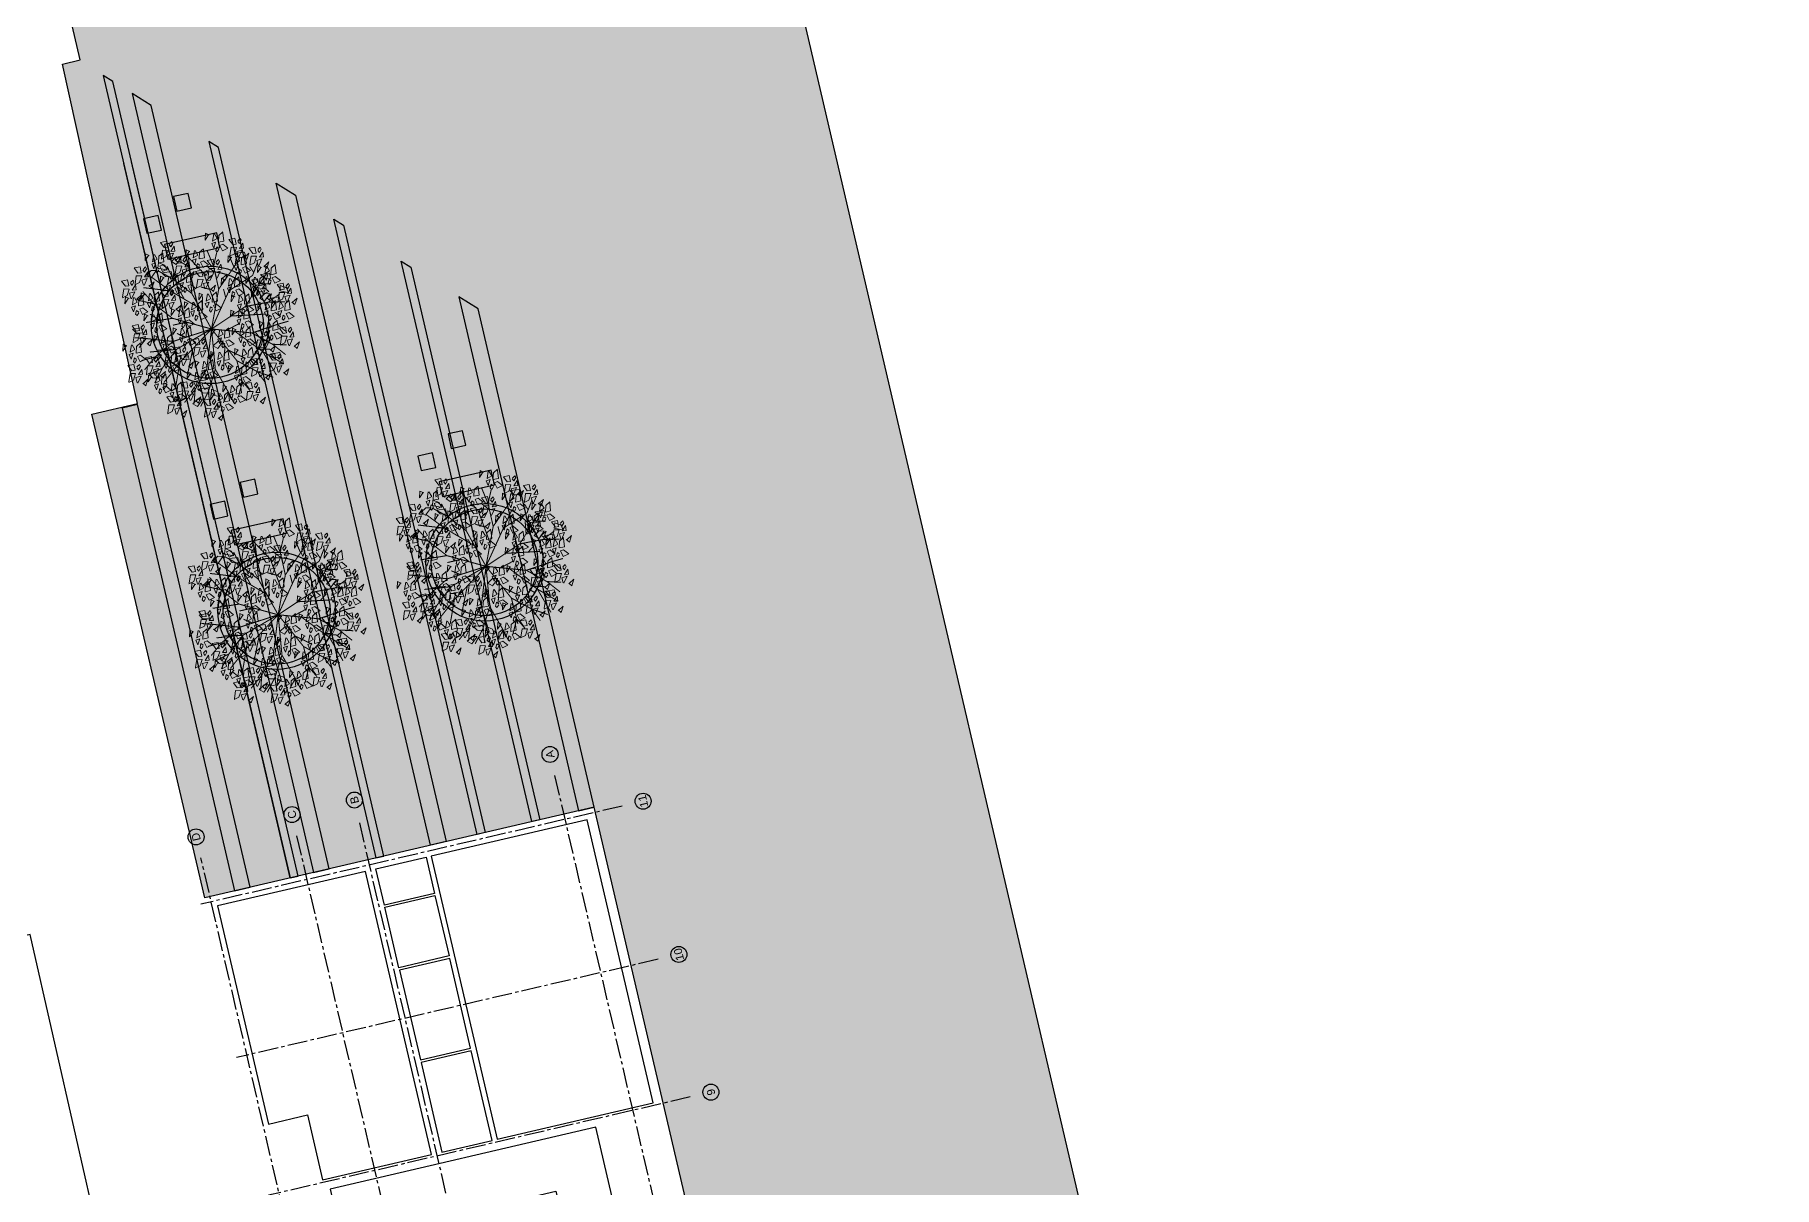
# Model space of a CAD drawing. Header units: metres. Extents: x 595957 to 596489, y 139635 to 139908.
# Drawn here: x 596424.1 to 596489.3, y 139796.8 to 139840 of the extents above; entities that cross this region are included whole.
import ezdxf
from ezdxf.enums import TextEntityAlignment as Align

# ---------------------------------------------------------------- set-up
doc = ezdxf.new("R2010")
doc.units = ezdxf.units.M
doc.header["$MEASUREMENT"] = 0
doc.linetypes.add('AXES2', pattern=[1.125, 0.75, -0.125, 0.125, -0.125])
for name, color, linetype in [('-Sols', 8, 'Continuous'), ('00-AXE-0.00', 14, 'AXES2'), ('07-REVETEMENTS-INTER-0.10', 10, 'Continuous'), ('08-VU-0.20', 32, 'Continuous'), ('_PROJET-VOIRIE', 252, 'Continuous')]:
    doc.layers.add(name, color=color, linetype=linetype)
doc.layers.add('07-SF-HABIT-0.05', color=7, linetype='Continuous', plot=False)
doc.styles.get("Standard").update_dxf_attribs({"font": 'arial.ttf'})

# ---------------------------------------------------------------- blocks, each defined once
blk = doc.blocks.new('A$C1CA56990')
at = {"color": 108, "lineweight": 13}
for p, q in [((-0.864, 1.334), (-0.82, 1.456)), ((-1.092, 1.118), (-0.991, 1.147)), ((-1.064, 0.959), (-1.092, 1.118)), ((-0.992, 1.017), (-1.064, 0.945)), ((-0.991, 1.147), (-0.992, 1.017)), ((-1.454, 0.468), (-1.483, 0.627)), ((-1.348, -0.678), (-1.349, -0.576)), ((-1.339, -0.586), (-1.205, -0.677)), ((-1.255, -0.769), (-1.348, -0.678)), ((-1.205, -0.677), (-1.255, -0.769)), ((-1.226, -1.02), (-1.181, -0.897)), ((-1.181, -0.897), (-1.089, -0.854)), ((-1.093, -0.868), (-1.121, -1.027)), ((-1.063, -0.773), (-0.962, -0.745)), ((-1.035, -0.932), (-1.063, -0.773)), ((-1.121, -1.027), (-1.226, -1.02)), ((-1.073, -1.155), (-1.074, -1.052)), ((0.035, -1.308), (0.137, -1.279)), ((0.064, -1.467), (0.035, -1.308)), ((0.137, -1.279), (0.136, -1.409)), ((0.136, -1.409), (0.064, -1.481))]:
    blk.add_line(p, q, dxfattribs=at)
at = {"color": 2, "lineweight": 13}
for p, q in [((-0.82, 1.456), (-0.727, 1.499)), ((-0.732, 1.486), (-0.759, 1.327)), ((-0.644, 1.32), (-0.543, 1.349)), ((-0.543, 1.349), (-0.543, 1.219)), ((0.426, 1.364), (0.527, 1.392)), ((0.454, 1.205), (0.426, 1.364)), ((0.527, 1.392), (0.526, 1.262)), ((-0.759, 1.327), (-0.864, 1.334)), ((-0.697, 1.04), (-0.698, 1.142)), ((-0.604, 0.949), (-0.697, 1.04)), ((-0.688, 1.132), (-0.554, 1.041)), ((-0.616, 1.161), (-0.644, 1.32)), ((-0.543, 1.219), (-0.616, 1.147)), ((-0.554, 1.041), (-0.604, 0.949)), ((0.108, 1.133), (0.209, 1.161)), ((0.136, 0.974), (0.108, 1.133)), ((0.208, 1.031), (0.136, 0.959)), ((0.209, 1.161), (0.208, 1.031)), ((0.344, 0.982), (0.343, 1.085)), ((0.353, 1.074), (0.487, 0.984)), ((0.526, 1.262), (0.454, 1.19)), ((0.436, 0.891), (0.344, 0.982)), ((0.487, 0.984), (0.436, 0.891)), ((-1.483, 0.627), (-1.381, 0.656)), ((-1.381, 0.656), (-1.382, 0.526)), ((0.242, 0.174), (0.241, 0.276)), ((0.335, 0.083), (0.242, 0.174)), ((0.252, 0.266), (0.385, 0.175)), ((0.385, 0.175), (0.335, 0.083)), ((1.149, 0.006), (1.25, 0.035)), ((1.177, -0.153), (1.149, 0.006)), ((1.174, 0.078), (1.219, 0.2)), ((1.279, 0.07), (1.174, 0.078)), ((1.219, 0.2), (1.311, 0.243)), ((1.25, 0.035), (1.249, -0.095)), ((1.306, 0.23), (1.279, 0.07)), ((1.249, -0.095), (1.177, -0.167)), ((1.37, -0.187), (1.369, -0.085)), ((1.463, -0.278), (1.37, -0.187)), ((1.379, -0.095), (1.513, -0.186)), ((1.513, -0.186), (1.463, -0.278)), ((0.512, -0.398), (0.614, -0.369)), ((0.541, -0.557), (0.512, -0.398)), ((0.613, -0.499), (0.541, -0.571)), ((0.614, -0.369), (0.613, -0.499)), ((-0.963, -0.875), (-1.035, -0.947)), ((-0.962, -0.745), (-0.963, -0.875)), ((0.888, -0.961), (0.99, -0.932)), ((0.917, -1.12), (0.888, -0.961)), ((0.99, -0.932), (0.989, -1.063)), ((-0.98, -1.246), (-1.073, -1.155)), ((-1.064, -1.063), (-0.93, -1.153)), ((-0.93, -1.153), (-0.98, -1.246)), ((0.989, -1.063), (0.917, -1.135))]:
    blk.add_line(p, q, dxfattribs=at)
at = {"color": 98, "lineweight": 13}
blk.add_line((-1.382, 0.526), (-1.454, 0.454), dxfattribs=at)
at = {"color": 92, "lineweight": 13}
for points in [[(0.287, 1.638), (0.336, 1.699), (0.211, 1.736), (0.291, 1.652)], [(-0.713, 1.478), (-0.72, 1.556), (-0.816, 1.539), (-0.713, 1.478)], [(-0.57, 1.3), (-0.73, 1.318), (-0.729, 1.423), (-0.604, 1.386), (-0.556, 1.296)], [(-0.552, 1.461), (-0.652, 1.43), (-0.683, 1.529), (-0.548, 1.475)], [(-0.551, 1.566), (-0.503, 1.627), (-0.628, 1.664), (-0.547, 1.58)], [(-0.569, 1.513), (-0.409, 1.537), (-0.383, 1.435), (-0.513, 1.439), (-0.584, 1.513)], [(-0.545, 1.353), (-0.456, 1.409), (-0.401, 1.32), (-0.545, 1.339)], [(-0.352, 1.521), (-0.277, 1.62), (-0.222, 1.518), (-0.325, 1.463), (-0.352, 1.521)], [(-0.338, 1.261), (-0.263, 1.36), (-0.207, 1.258), (-0.31, 1.203), (-0.338, 1.261)], [(-0.267, 1.447), (-0.297, 1.404), (-0.225, 1.388), (-0.196, 1.416), (-0.253, 1.446)], [(0.057, 1.42), (-0.041, 1.344), (-0.068, 1.457), (0.046, 1.484), (0.057, 1.42)], [(0.038, 1.305), (0.113, 1.404), (0.168, 1.301), (0.066, 1.246), (0.038, 1.305)], [(0.269, 1.372), (0.108, 1.39), (0.109, 1.495), (0.234, 1.458), (0.283, 1.368)], [(0.515, 1.326), (0.555, 1.36), (0.49, 1.394), (0.454, 1.374), (0.501, 1.33)], [(0.646, 1.363), (0.639, 1.44), (0.543, 1.423), (0.646, 1.363)], [(0.807, 1.345), (0.707, 1.314), (0.676, 1.414), (0.811, 1.359)], [(0.808, 1.45), (0.856, 1.511), (0.731, 1.548), (0.812, 1.464)], [(-0.815, 1.016), (-0.74, 1.115), (-0.685, 1.012), (-0.787, 0.957), (-0.815, 1.016)], [(-0.624, 0.97), (-0.724, 0.939), (-0.755, 1.039), (-0.62, 0.984)], [(-0.623, 1.075), (-0.575, 1.136), (-0.7, 1.173), (-0.619, 1.089)], [(-0.555, 1.253), (-0.395, 1.277), (-0.369, 1.176), (-0.499, 1.179), (-0.569, 1.253)], [(-0.518, 1.251), (-0.549, 1.18), (-0.419, 1.176), (-0.519, 1.237)], [(-0.53, 1.093), (-0.442, 1.149), (-0.386, 1.06), (-0.53, 1.079)], [(-0.253, 1.187), (-0.283, 1.144), (-0.211, 1.128), (-0.181, 1.156), (-0.238, 1.186)], [(-0.154, 1.137), (-0.066, 1.192), (-0.01, 1.104), (-0.155, 1.122)], [(0.006, 1.161), (0.032, 1.088), (0.12, 1.129), (0.006, 1.161)], [(0.144, 0.958), (0.046, 0.882), (0.019, 0.995), (0.132, 1.022), (0.144, 0.958)], [(0.081, 1.052), (0.121, 1.085), (0.056, 1.12), (0.02, 1.1), (0.067, 1.056)], [(0.123, 1.23), (0.093, 1.188), (0.165, 1.171), (0.195, 1.199), (0.138, 1.23)], [(0.212, 1.088), (0.205, 1.166), (0.11, 1.149), (0.212, 1.088)], [(0.356, 0.91), (0.195, 0.928), (0.196, 1.033), (0.321, 0.996), (0.37, 0.906)], [(0.373, 1.071), (0.274, 1.04), (0.243, 1.14), (0.377, 1.085)], [(0.374, 1.176), (0.422, 1.237), (0.298, 1.274), (0.378, 1.19)], [(0.577, 1.232), (0.479, 1.156), (0.453, 1.269), (0.566, 1.296), (0.577, 1.232)], [(0.616, 0.98), (0.656, 1.013), (0.591, 1.047), (0.555, 1.028), (0.602, 0.984)], [(0.789, 1.185), (0.629, 1.202), (0.63, 1.307), (0.755, 1.27), (0.803, 1.181)], [(0.747, 1.016), (0.74, 1.094), (0.645, 1.077), (0.747, 1.016)], [(0.908, 0.999), (0.808, 0.968), (0.778, 1.067), (0.912, 1.013)], [(0.909, 1.104), (0.957, 1.165), (0.832, 1.202), (0.913, 1.118)], [(1.21, 0.929), (1.203, 1.007), (1.107, 0.99), (1.21, 0.929)], [(1.372, 1.017), (1.42, 1.078), (1.295, 1.115), (1.376, 1.031)], [(-1.392, 0.915), (-1.4, 0.992), (-1.495, 0.976), (-1.392, 0.915)], [(-1.39, 0.613), (-1.342, 0.674), (-1.466, 0.711), (-1.386, 0.627)], [(-1.422, 0.646), (-1.262, 0.671), (-1.236, 0.569), (-1.366, 0.573), (-1.437, 0.647)], [(-1.249, 0.737), (-1.41, 0.755), (-1.409, 0.86), (-1.284, 0.823), (-1.235, 0.733)], [(-0.67, 0.733), (-0.511, 0.758), (-0.484, 0.656), (-0.615, 0.659), (-0.685, 0.733)], [(-0.504, 0.991), (-0.535, 0.92), (-0.405, 0.916), (-0.504, 0.977)], [(-0.453, 0.742), (-0.378, 0.841), (-0.323, 0.738), (-0.426, 0.683), (-0.453, 0.742)], [(-0.01, 0.617), (0.079, 0.672), (0.134, 0.584), (-0.01, 0.602)], [(0.183, 0.785), (0.258, 0.884), (0.313, 0.781), (0.21, 0.726), (0.183, 0.785)], [(0.268, 0.71), (0.238, 0.668), (0.309, 0.651), (0.339, 0.68), (0.282, 0.71)], [(0.356, 0.834), (0.516, 0.859), (0.542, 0.757), (0.412, 0.76), (0.342, 0.834)], [(0.54, 0.699), (0.567, 0.626), (0.655, 0.667), (0.54, 0.699)], [(0.658, 0.768), (0.628, 0.726), (0.7, 0.709), (0.729, 0.737), (0.672, 0.768)], [(1.079, 0.893), (1.119, 0.926), (1.053, 0.961), (1.017, 0.941), (1.065, 0.897)], [(1.353, 0.752), (1.193, 0.769), (1.194, 0.874), (1.318, 0.837), (1.367, 0.747)], [(1.371, 0.912), (1.271, 0.881), (1.24, 0.981), (1.375, 0.926)], [(1.282, 0.64), (1.357, 0.74), (1.412, 0.637), (1.309, 0.582), (1.282, 0.64)], [(-1.12, 0.58), (-1.15, 0.538), (-1.078, 0.521), (-1.049, 0.55), (-1.106, 0.58)], [(-0.804, 0.396), (-0.777, 0.323), (-0.689, 0.364), (-0.804, 0.396)], [(-0.771, 0.539), (-0.696, 0.638), (-0.641, 0.536), (-0.744, 0.481), (-0.771, 0.539)], [(-0.687, 0.465), (-0.717, 0.422), (-0.645, 0.406), (-0.615, 0.434), (-0.672, 0.464)], [(-0.62, 0.472), (-0.65, 0.4), (-0.52, 0.397), (-0.62, 0.457)], [(-0.368, 0.667), (-0.399, 0.624), (-0.327, 0.608), (-0.297, 0.636), (-0.354, 0.667)], [(-0.33, 0.472), (-0.361, 0.4), (-0.231, 0.397), (-0.331, 0.457)], [(-0.357, 0.573), (-0.268, 0.629), (-0.213, 0.541), (-0.357, 0.559)], [(-0.197, 0.598), (-0.17, 0.525), (-0.082, 0.566), (-0.197, 0.598)], [(-0.079, 0.667), (-0.109, 0.624), (-0.038, 0.608), (-0.008, 0.636), (-0.065, 0.667)], [(-0.005, 0.372), (0.154, 0.397), (0.181, 0.295), (0.051, 0.298), (-0.02, 0.372)], [(0.017, 0.515), (-0.014, 0.443), (0.116, 0.44), (0.016, 0.5)], [(0.15, 0.641), (0.177, 0.568), (0.265, 0.609), (0.15, 0.641)], [(0.428, 0.372), (0.588, 0.397), (0.614, 0.295), (0.484, 0.298), (0.414, 0.372)], [(0.646, 0.381), (0.721, 0.48), (0.776, 0.377), (0.673, 0.322), (0.646, 0.381)], [(0.739, 0.457), (0.709, 0.386), (0.839, 0.382), (0.739, 0.443)], [(0.991, 0.653), (0.96, 0.61), (1.032, 0.594), (1.062, 0.622), (1.005, 0.652)], [(1.064, 0.632), (1.224, 0.656), (1.25, 0.555), (1.12, 0.558), (1.05, 0.632)], [(1.115, 0.37), (1.084, 0.299), (1.214, 0.296), (1.115, 0.356)], [(1.089, 0.472), (1.177, 0.528), (1.233, 0.44), (1.089, 0.458)], [(1.224, 0.401), (1.383, 0.425), (1.409, 0.324), (1.279, 0.327), (1.209, 0.401)], [(1.249, 0.497), (1.276, 0.424), (1.364, 0.465), (1.249, 0.497)], [(1.366, 0.566), (1.336, 0.523), (1.408, 0.507), (1.438, 0.535), (1.381, 0.566)], [(1.441, 0.409), (1.516, 0.509), (1.571, 0.406), (1.468, 0.351), (1.441, 0.409)], [(1.525, 0.335), (1.495, 0.292), (1.567, 0.276), (1.597, 0.304), (1.54, 0.335)], [(-0.685, 0.112), (-0.525, 0.137), (-0.499, 0.035), (-0.629, 0.038), (-0.699, 0.112)], [(0.045, 0.111), (0.015, 0.039), (0.145, 0.036), (0.045, 0.096)], [(0.019, 0.212), (0.108, 0.268), (0.163, 0.18), (0.019, 0.198)], [(0.479, 0.111), (0.448, 0.039), (0.578, 0.036), (0.479, 0.096)], [(0.453, 0.212), (0.541, 0.268), (0.597, 0.18), (0.453, 0.198)], [(0.562, -0.022), (0.61, 0.039), (0.485, 0.075), (0.566, -0.009)], [(0.613, 0.237), (0.64, 0.164), (0.728, 0.205), (0.613, 0.237)], [(0.73, 0.306), (0.7, 0.264), (0.772, 0.247), (0.802, 0.275), (0.745, 0.306)], [(0.833, 0.092), (0.908, 0.191), (0.964, 0.088), (0.861, 0.033), (0.833, 0.092)], [(1.05, -0.053), (1.125, 0.046), (1.18, -0.056), (1.078, -0.111), (1.05, -0.053)], [(1.274, 0.139), (1.243, 0.068), (1.374, 0.065), (1.274, 0.125)], [(1.248, 0.241), (1.336, 0.297), (1.392, 0.209), (1.248, 0.227)], [(1.488, 0.005), (1.39, -0.071), (1.363, 0.042), (1.477, 0.069), (1.488, 0.005)], [(1.426, 0.099), (1.466, 0.132), (1.4, 0.167), (1.364, 0.147), (1.412, 0.103)], [(1.408, 0.266), (1.435, 0.193), (1.523, 0.234), (1.408, 0.266)], [(1.557, 0.135), (1.55, 0.213), (1.454, 0.196), (1.557, 0.135)], [(1.7, -0.043), (1.54, -0.025), (1.541, 0.08), (1.665, 0.043), (1.714, -0.047)], [(1.719, 0.223), (1.767, 0.284), (1.642, 0.321), (1.723, 0.237)], [(-0.772, -0.274), (-0.933, -0.256), (-0.932, -0.151), (-0.807, -0.188), (-0.758, -0.278)], [(-0.829, -0.385), (-0.754, -0.286), (-0.699, -0.388), (-0.802, -0.443), (-0.829, -0.385)], [(-0.511, -0.162), (-0.352, -0.138), (-0.325, -0.24), (-0.455, -0.236), (-0.526, -0.162)], [(-0.487, -0.322), (-0.398, -0.266), (-0.343, -0.355), (-0.487, -0.336)], [(-0.327, -0.297), (-0.3, -0.37), (-0.212, -0.329), (-0.327, -0.297)], [(-0.294, -0.154), (-0.219, -0.055), (-0.164, -0.157), (-0.267, -0.212), (-0.294, -0.154)], [(-0.209, -0.228), (-0.239, -0.271), (-0.168, -0.287), (-0.138, -0.259), (-0.195, -0.229)], [(-0.15, -0.399), (-0.075, -0.3), (-0.02, -0.403), (-0.122, -0.458), (-0.15, -0.399)], [(0.269, -0.147), (0.309, -0.113), (0.244, -0.079), (0.208, -0.098), (0.255, -0.142)], [(0.4, -0.11), (0.393, -0.033), (0.298, -0.05), (0.4, -0.11)], [(0.544, -0.288), (0.383, -0.271), (0.384, -0.166), (0.509, -0.202), (0.558, -0.292)], [(0.561, -0.128), (0.461, -0.158), (0.431, -0.059), (0.565, -0.114)], [(0.667, -0.178), (0.636, -0.25), (0.766, -0.253), (0.667, -0.193)], [(0.641, -0.076), (0.729, -0.021), (0.785, -0.109), (0.641, -0.091)], [(0.801, -0.052), (0.828, -0.125), (0.916, -0.084), (0.801, -0.052)], [(0.884, -0.323), (0.853, -0.394), (0.983, -0.398), (0.884, -0.337)], [(0.858, -0.221), (0.946, -0.165), (1.002, -0.254), (0.857, -0.235)], [(1.018, -0.196), (1.044, -0.269), (1.132, -0.228), (1.018, -0.196)], [(1.107, -0.349), (1.148, -0.315), (1.082, -0.281), (1.046, -0.301), (1.094, -0.345)], [(1.135, -0.127), (1.105, -0.17), (1.177, -0.186), (1.207, -0.158), (1.15, -0.128)], [(1.239, -0.312), (1.232, -0.235), (1.136, -0.252), (1.239, -0.312)], [(1.4, -0.33), (1.3, -0.361), (1.269, -0.261), (1.404, -0.316)], [(1.401, -0.225), (1.449, -0.164), (1.324, -0.127), (1.405, -0.211)], [(-0.51, -0.746), (-0.518, -0.668), (-0.613, -0.685), (-0.51, -0.746)], [(-0.005, -0.364), (0.154, -0.34), (0.181, -0.442), (0.051, -0.438), (-0.02, -0.364)], [(0.371, -0.717), (0.446, -0.618), (0.501, -0.72), (0.398, -0.775), (0.371, -0.717)], [(0.574, -0.471), (0.567, -0.394), (0.471, -0.411), (0.574, -0.471)], [(0.501, -0.639), (0.66, -0.614), (0.687, -0.716), (0.557, -0.713), (0.486, -0.638)], [(0.717, -0.649), (0.557, -0.632), (0.557, -0.527), (0.682, -0.563), (0.731, -0.653)], [(0.718, -0.63), (0.793, -0.531), (0.848, -0.634), (0.745, -0.689), (0.718, -0.63)], [(1.089, -0.668), (1.177, -0.613), (1.233, -0.701), (1.089, -0.683)], [(1.249, -0.644), (1.276, -0.717), (1.364, -0.676), (1.249, -0.644)], [(1.282, -0.5), (1.357, -0.401), (1.412, -0.504), (1.309, -0.559), (1.282, -0.5)], [(1.382, -0.609), (1.422, -0.575), (1.357, -0.541), (1.321, -0.56), (1.368, -0.605)], [(1.366, -0.575), (1.336, -0.617), (1.408, -0.634), (1.438, -0.606), (1.381, -0.575)], [(1.674, -0.59), (1.575, -0.62), (1.544, -0.521), (1.678, -0.576)], [(1.675, -0.485), (1.723, -0.424), (1.599, -0.387), (1.679, -0.471)], [(-0.439, -0.991), (-0.364, -0.892), (-0.309, -0.995), (-0.411, -1.05), (-0.439, -0.991)], [(0.154, -0.725), (0.313, -0.701), (0.34, -0.803), (0.21, -0.799), (0.139, -0.725)], [(0.204, -0.987), (0.174, -1.058), (0.304, -1.062), (0.204, -1.001)], [(0.803, -0.705), (0.773, -0.747), (0.844, -0.764), (0.874, -0.736), (0.817, -0.705)], [(0.937, -1.023), (0.837, -1.054), (0.807, -0.954), (0.941, -1.009)], [(0.938, -0.918), (0.986, -0.857), (0.861, -0.82), (0.942, -0.904)], [(0.92, -0.812), (1.08, -0.787), (1.106, -0.889), (0.976, -0.886), (0.905, -0.812)], [(0.945, -0.972), (1.033, -0.916), (1.088, -1.004), (0.944, -0.986)], [(1.115, -0.77), (1.084, -0.842), (1.214, -0.845), (1.115, -0.785)], [(-0.067, -1.063), (-0.04, -1.136), (0.048, -1.095), (-0.067, -1.063)], [(0.92, -1.183), (0.759, -1.166), (0.76, -1.061), (0.885, -1.098), (0.933, -1.187)]]:
    blk.add_lwpolyline(points, dxfattribs=at)
at = {"color": 108, "lineweight": 13}
for points in [[(-0.782, 1.348), (-0.88, 1.272), (-0.906, 1.385), (-0.793, 1.411), (-0.782, 1.348)], [(-0.844, 1.442), (-0.804, 1.475), (-0.869, 1.509), (-0.905, 1.49), (-0.858, 1.446)], [(-1.231, 1.003), (-1.182, 1.064), (-1.307, 1.101), (-1.227, 1.017)], [(-1.249, 1.224), (-1.089, 1.248), (-1.063, 1.147), (-1.193, 1.15), (-1.263, 1.224)], [(-1.224, 1.064), (-1.136, 1.12), (-1.08, 1.032), (-1.224, 1.05)], [(-1.064, 1.089), (-1.037, 1.016), (-0.949, 1.057), (-1.064, 1.089)], [(-1.032, 1.007), (-0.872, 1.032), (-0.846, 0.93), (-0.976, 0.934), (-1.046, 1.008)], [(-1.032, 1.232), (-0.957, 1.332), (-0.901, 1.229), (-1.004, 1.174), (-1.032, 1.232)], [(-0.917, 0.951), (-0.877, 0.984), (-0.942, 1.019), (-0.978, 0.999), (-0.93, 0.955)], [(-0.947, 1.158), (-0.977, 1.115), (-0.905, 1.099), (-0.875, 1.127), (-0.932, 1.158)], [(-0.785, 0.987), (-0.792, 1.065), (-0.888, 1.048), (-0.785, 0.987)], [(-0.37, 1.118), (-0.343, 1.045), (-0.256, 1.086), (-0.37, 1.118)], [(-0.128, 1.035), (-0.159, 0.963), (-0.029, 0.96), (-0.128, 1.02)], [(-1.461, 0.785), (-1.559, 0.708), (-1.586, 0.822), (-1.472, 0.848), (-1.461, 0.785)], [(-1.232, 0.898), (-1.331, 0.867), (-1.362, 0.966), (-1.228, 0.911)], [(-1.198, 0.963), (-1.229, 0.891), (-1.099, 0.888), (-1.198, 0.948)], [(-1.007, 0.848), (-0.919, 0.903), (-0.863, 0.815), (-1.008, 0.833)], [(-0.854, 0.857), (-0.952, 0.781), (-0.979, 0.894), (-0.865, 0.921), (-0.854, 0.857)], [(-1.62, 0.395), (-1.718, 0.319), (-1.745, 0.432), (-1.631, 0.458), (-1.62, 0.395)], [(-1.683, 0.489), (-1.643, 0.522), (-1.708, 0.556), (-1.744, 0.537), (-1.697, 0.493)], [(-1.551, 0.525), (-1.559, 0.603), (-1.654, 0.586), (-1.551, 0.525)], [(-0.964, 0.371), (-0.876, 0.427), (-0.82, 0.338), (-0.964, 0.357)], [(0.212, 0.381), (0.287, 0.48), (0.342, 0.377), (0.239, 0.322), (0.212, 0.381)], [(-1.841, 0.199), (-1.682, 0.223), (-1.655, 0.121), (-1.786, 0.125), (-1.856, 0.199)], [(-1.817, 0.039), (-1.729, 0.095), (-1.673, 0.006), (-1.817, 0.025)], [(-1.657, 0.064), (-1.63, -0.009), (-1.542, 0.032), (-1.657, 0.064)], [(-1.624, 0.207), (-1.549, 0.306), (-1.494, 0.204), (-1.597, 0.149), (-1.624, 0.207)], [(-1.539, 0.133), (-1.57, 0.09), (-1.498, 0.074), (-1.468, 0.102), (-1.525, 0.132)], [(-1.201, -0.009), (-1.299, -0.086), (-1.326, 0.028), (-1.212, 0.054), (-1.201, -0.009)], [(-1.263, 0.084), (-1.223, 0.118), (-1.289, 0.152), (-1.325, 0.133), (-1.277, 0.089)], [(-1.132, 0.121), (-1.139, 0.198), (-1.235, 0.181), (-1.132, 0.121)], [(-0.938, 0.269), (-0.969, 0.198), (-0.838, 0.195), (-0.938, 0.255)], [(-0.754, -0.008), (-0.705, 0.053), (-0.83, 0.09), (-0.75, 0.006)], [(-0.468, 0.121), (-0.393, 0.22), (-0.338, 0.117), (-0.44, 0.062), (-0.468, 0.121)], [(-0.383, 0.046), (-0.413, 0.004), (-0.341, -0.013), (-0.311, 0.015), (-0.368, 0.046)], [(-1.791, -0.063), (-1.821, -0.134), (-1.691, -0.138), (-1.791, -0.077)], [(-1.509, -0.162), (-1.349, -0.138), (-1.323, -0.24), (-1.453, -0.236), (-1.523, -0.162)], [(-1.484, -0.322), (-1.396, -0.266), (-1.341, -0.355), (-1.485, -0.336)], [(-1.325, -0.297), (-1.298, -0.37), (-1.21, -0.329), (-1.325, -0.297)], [(-1.292, -0.154), (-1.217, -0.055), (-1.162, -0.157), (-1.264, -0.212), (-1.292, -0.154)], [(-1.207, -0.228), (-1.237, -0.271), (-1.165, -0.287), (-1.135, -0.259), (-1.193, -0.229)], [(-0.755, -0.113), (-0.854, -0.144), (-0.885, -0.044), (-0.75, -0.099)], [(-0.5, -0.023), (-0.474, -0.096), (-0.386, -0.055), (-0.5, -0.023)], [(0.212, -0.356), (0.287, -0.257), (0.342, -0.359), (0.239, -0.414), (0.212, -0.356)], [(0.833, -0.061), (0.993, -0.037), (1.019, -0.138), (0.889, -0.135), (0.819, -0.061)], [(-1.458, -0.424), (-1.489, -0.495), (-1.359, -0.499), (-1.458, -0.438)], [(-1.289, -0.701), (-1.24, -0.64), (-1.365, -0.603), (-1.284, -0.687)], [(-1.292, -0.551), (-1.252, -0.518), (-1.318, -0.483), (-1.354, -0.503), (-1.306, -0.547)], [(-1.23, -0.645), (-1.328, -0.721), (-1.354, -0.608), (-1.241, -0.581), (-1.23, -0.645)], [(-1.161, -0.514), (-1.168, -0.437), (-1.264, -0.454), (-1.161, -0.514)], [(-1.018, -0.692), (-1.178, -0.675), (-1.177, -0.57), (-1.053, -0.607), (-1.004, -0.697)], [(-1, -0.532), (-1.1, -0.563), (-1.131, -0.463), (-0.996, -0.518)], [(-0.995, -0.655), (-1.026, -0.726), (-0.896, -0.73), (-0.996, -0.669)], [(-1.022, -0.553), (-0.933, -0.497), (-0.878, -0.586), (-1.022, -0.567)], [(-0.988, -0.639), (-0.829, -0.614), (-0.803, -0.716), (-0.933, -0.713), (-1.003, -0.638)], [(-0.862, -0.528), (-0.835, -0.601), (-0.747, -0.56), (-0.862, -0.528)], [(-0.744, -0.459), (-0.774, -0.502), (-0.703, -0.518), (-0.673, -0.49), (-0.73, -0.46)], [(0.019, -0.524), (0.108, -0.469), (0.163, -0.557), (0.019, -0.538)], [(0.179, -0.499), (0.206, -0.572), (0.294, -0.531), (0.179, -0.499)], [(0.297, -0.43), (0.267, -0.473), (0.338, -0.489), (0.368, -0.461), (0.311, -0.431)], [(0.442, -0.508), (0.482, -0.474), (0.417, -0.44), (0.381, -0.459), (0.429, -0.503)], [(1.064, -0.509), (1.224, -0.484), (1.25, -0.586), (1.12, -0.583), (1.05, -0.508)], [(1.382, -0.49), (1.222, -0.473), (1.222, -0.368), (1.347, -0.405), (1.396, -0.494)], [(1.514, -0.572), (1.506, -0.495), (1.411, -0.512), (1.514, -0.572)], [(-1.519, -0.919), (-1.617, -0.995), (-1.644, -0.882), (-1.53, -0.855), (-1.519, -0.919)], [(-1.582, -0.825), (-1.542, -0.792), (-1.607, -0.758), (-1.643, -0.777), (-1.595, -0.821)], [(-1.45, -0.789), (-1.457, -0.711), (-1.553, -0.728), (-1.45, -0.789)], [(-1.307, -0.967), (-1.468, -0.949), (-1.467, -0.844), (-1.342, -0.881), (-1.293, -0.971)], [(-1.408, -0.942), (-1.248, -0.917), (-1.222, -1.019), (-1.352, -1.016), (-1.422, -0.942)], [(-1.289, -0.806), (-1.389, -0.837), (-1.42, -0.738), (-1.285, -0.792)], [(-1.191, -0.933), (-1.116, -0.834), (-1.06, -0.937), (-1.163, -0.992), (-1.191, -0.933)], [(-0.656, -1), (-0.496, -0.975), (-0.47, -1.077), (-0.6, -1.074), (-0.67, -0.999)], [(-0.034, -0.919), (0.041, -0.82), (0.096, -0.923), (-0.007, -0.978), (-0.034, -0.919)], [(0.178, -0.885), (0.267, -0.83), (0.322, -0.918), (0.178, -0.899)], [(-1.357, -1.203), (-1.388, -1.275), (-1.258, -1.278), (-1.357, -1.218)], [(-1.383, -1.102), (-1.295, -1.046), (-1.239, -1.134), (-1.383, -1.116)], [(-1.223, -1.077), (-1.196, -1.15), (-1.108, -1.109), (-1.223, -1.077)], [(-1.076, -1.316), (-1.036, -1.283), (-1.101, -1.248), (-1.137, -1.268), (-1.089, -1.312)], [(-1.106, -1.008), (-1.136, -1.05), (-1.064, -1.067), (-1.034, -1.039), (-1.091, -1.008)], [(-0.944, -1.28), (-0.951, -1.202), (-1.047, -1.219), (-0.944, -1.28)], [(-0.801, -1.458), (-0.962, -1.44), (-0.961, -1.335), (-0.836, -1.372), (-0.787, -1.462)], [(-0.783, -1.297), (-0.883, -1.328), (-0.914, -1.228), (-0.779, -1.283)], [(-0.605, -1.261), (-0.636, -1.333), (-0.506, -1.336), (-0.606, -1.276)], [(-0.631, -1.159), (-0.543, -1.104), (-0.488, -1.192), (-0.632, -1.174)], [(-0.522, -1.423), (-0.474, -1.362), (-0.599, -1.325), (-0.518, -1.409)], [(-0.569, -1.303), (-0.409, -1.278), (-0.383, -1.38), (-0.513, -1.377), (-0.584, -1.303)], [(-0.472, -1.135), (-0.445, -1.208), (-0.357, -1.167), (-0.472, -1.135)], [(-0.354, -1.066), (-0.384, -1.108), (-0.312, -1.125), (-0.283, -1.097), (-0.34, -1.066)], [(-0.352, -1.294), (-0.277, -1.195), (-0.222, -1.298), (-0.325, -1.353), (-0.352, -1.294)], [(-0.2, -1.189), (-0.231, -1.26), (-0.101, -1.264), (-0.201, -1.203)], [(0.038, -1.316), (0.078, -1.283), (0.012, -1.248), (-0.023, -1.268), (0.024, -1.312)], [(0.169, -1.28), (0.162, -1.202), (0.066, -1.219), (0.169, -1.28)], [(0.312, -1.458), (0.152, -1.44), (0.153, -1.335), (0.277, -1.372), (0.326, -1.462)], [(0.33, -1.297), (0.23, -1.328), (0.199, -1.228), (0.334, -1.283)], [(0.331, -1.192), (0.379, -1.131), (0.254, -1.094), (0.335, -1.178)], [(0.342, -1.317), (0.501, -1.293), (0.528, -1.395), (0.397, -1.391), (0.327, -1.317)], [(0.559, -1.309), (0.634, -1.21), (0.689, -1.312), (0.586, -1.367), (0.559, -1.309)], [(0.708, -1.136), (0.61, -1.212), (0.583, -1.099), (0.696, -1.072), (0.708, -1.136)], [(0.804, -1.374), (0.844, -1.341), (0.779, -1.306), (0.743, -1.326), (0.79, -1.37)], [(0.935, -1.338), (0.928, -1.26), (0.833, -1.277), (0.935, -1.338)], [(0.971, -1.073), (0.94, -1.145), (1.07, -1.148), (0.97, -1.088)], [(1.096, -1.355), (0.996, -1.386), (0.966, -1.286), (1.1, -1.341)], [(1.097, -1.25), (1.145, -1.189), (1.02, -1.152), (1.101, -1.236)], [(-1.013, -1.41), (-1.111, -1.486), (-1.138, -1.373), (-1.024, -1.346), (-1.013, -1.41)], [(-0.753, -1.641), (-0.851, -1.717), (-0.877, -1.604), (-0.764, -1.577), (-0.753, -1.641)], [(-0.815, -1.547), (-0.775, -1.514), (-0.841, -1.48), (-0.876, -1.499), (-0.829, -1.543)], [(-0.684, -1.511), (-0.691, -1.433), (-0.787, -1.45), (-0.684, -1.511)], [(-0.541, -1.689), (-0.701, -1.671), (-0.7, -1.566), (-0.576, -1.603), (-0.527, -1.693)], [(-0.523, -1.528), (-0.623, -1.559), (-0.654, -1.46), (-0.519, -1.514)], [(-0.518, -1.564), (-0.549, -1.636), (-0.419, -1.639), (-0.519, -1.579)], [(-0.545, -1.463), (-0.456, -1.407), (-0.401, -1.495), (-0.545, -1.477)], [(-0.385, -1.438), (-0.358, -1.511), (-0.27, -1.47), (-0.385, -1.438)], [(-0.267, -1.369), (-0.297, -1.411), (-0.225, -1.428), (-0.196, -1.4), (-0.253, -1.369)], [(0.1, -1.41), (0.002, -1.486), (-0.024, -1.373), (0.089, -1.346), (0.1, -1.41)], [(0.392, -1.579), (0.362, -1.65), (0.492, -1.654), (0.392, -1.593)], [(0.366, -1.477), (0.455, -1.422), (0.51, -1.51), (0.366, -1.491)], [(0.526, -1.452), (0.553, -1.525), (0.641, -1.484), (0.526, -1.452)], [(0.644, -1.383), (0.613, -1.426), (0.685, -1.442), (0.715, -1.414), (0.658, -1.384)], [(0.867, -1.468), (0.769, -1.544), (0.742, -1.431), (0.855, -1.404), (0.867, -1.468)], [(1.079, -1.515), (0.918, -1.498), (0.919, -1.393), (1.044, -1.43), (1.092, -1.52)]]:
    blk.add_lwpolyline(points, dxfattribs=at)
at = {"color": 34, "const_width": 0.02, "flags": 128}
for points in [[(-0.535, 1.115), (-0.704, 1.33)], [(-0.535, 1.115), (-0.551, 1.436)], [(-0.113, 1.299), (-0.182, 1.514)], [(-0.113, 1.299), (0.021, 1.477)], [(0.271, 1.22), (0.276, 1.493)], [(0.271, 1.22), (0.462, 1.478)], [(0.421, 1.04), (0.633, 1.431)], [(-0.882, 0.934), (-1.072, 1.056)], [(-0.882, 0.934), (-0.891, 1.156)], [(-0.437, 0.674), (-0.535, 1.115)], [(-0.247, 0.407), (-0.305, 1.072)], [(0.067, 0.817), (-0.113, 1.299)], [(0.045, 0.489), (0.421, 1.04)], [(0.067, 0.817), (0.271, 1.22)], [(0.371, 0.966), (0.368, 1.173)], [(0.421, 1.04), (0.861, 1.315)], [(0.81, 0.949), (0.903, 1.255)], [(0.81, 0.949), (1.026, 1.116)], [(-1.038, 0.795), (-1.278, 0.879)], [(-1.208, 0.737), (-1.096, 0.815)], [(-0.73, 0.351), (-1.038, 0.795)], [(-0.437, 0.674), (-0.882, 0.934)], [(-0.633, 0.79), (-0.875, 0.764)], [(0.015, 0.039), (-0.437, 0.674)], [(-0.284, 0.839), (-0.414, 0.951)], [(0.015, 0.039), (0.067, 0.817)], [(0.413, 0.379), (0.562, 0.712)], [(0.608, 0.545), (0.81, 0.949)], [(0.608, 0.545), (1.102, 0.688)], [(1.006, 0.663), (1.181, 0.823)], [(1.006, 0.663), (1.3, 0.597)], [(-1.19, 0.432), (-1.392, 0.338)], [(-1.19, 0.432), (-1.384, 0.545)], [(-0.756, 0.153), (-1.19, 0.432)], [(-0.73, 0.351), (-1.096, 0.507)], [(0.015, 0.039), (-0.73, 0.351)], [(0.041, 0.31), (-0.1, 0.557)], [(0.015, 0.039), (0.608, 0.545)], [(0.788, 0.137), (1.227, 0.407)], [(1.227, 0.407), (1.424, 0.516)], [(1.227, 0.407), (1.427, 0.309)], [(-1.194, 0.04), (-1.486, -0.092)], [(-1.194, 0.04), (-1.462, 0.093)], [(-0.756, 0.153), (-1.194, 0.04)], [(-1.077, 0.068), (-1.174, -0.07)], [(-0.432, 0.105), (-1.05, -0.145)], [(-0.602, 0.291), (-0.759, 0.245)], [(0.015, 0.039), (-0.756, 0.153)], [(0.015, 0.039), (-0.654, -0.361)], [(0.015, 0.039), (-0.167, -0.719)], [(0.015, 0.039), (0.788, 0.137)], [(0.015, 0.039), (0.427, -0.622)], [(0.015, 0.039), (0.278, -0.694)], [(0.015, 0.039), (0.676, -0.549)], [(0.015, 0.039), (0.791, -0.028)], [(0.333, 0.308), (0.712, 0.294)], [(0.788, 0.137), (1.223, 0.015)], [(0.791, -0.028), (1.277, 0.142)], [(1.223, 0.015), (1.492, 0.062)], [(1.223, 0.015), (1.512, -0.123)], [(-1.05, -0.145), (-1.412, -0.516)], [(-0.746, -0.022), (-0.786, -0.191)], [(-0.372, -0.192), (-0.693, -0.778)], [(-0.305, -0.152), (-0.608, -0.152)], [(0.405, -0.308), (0.911, -0.395)], [(0.791, -0.028), (1.19, -0.24)], [(1.19, -0.24), (1.444, -0.435)], [(1.19, -0.24), (1.463, -0.25)], [(-1.166, -0.42), (-1.389, -0.455)], [(-1.166, -0.42), (-1.264, -0.62)], [(-0.654, -0.361), (-1.166, -0.42)], [(-0.654, -0.361), (-0.921, -0.726)], [(-0.552, -0.508), (-0.785, -0.648)], [(-0.102, -0.448), (-0.034, -0.706)], [(0.19, -0.447), (0.122, -0.624)], [(0.427, -0.622), (0.797, -0.882)], [(0.427, -0.622), (0.496, -1.132)], [(0.676, -0.549), (1.07, -0.842)], [(0.676, -0.549), (1.153, -0.615)], [(-0.921, -0.726), (-1.162, -0.854)], [(-0.921, -0.726), (-1.064, -1.012)], [(-0.693, -0.778), (-0.944, -1.144)], [(-0.693, -0.778), (-0.738, -1.294)], [(-0.167, -0.719), (-0.434, -1.083)], [(-0.122, -0.964), (-0.233, -1.152)], [(-0.167, -0.719), (-0.069, -1.225)], [(0.278, -0.694), (0.238, -1.208)], [(0.278, -0.694), (0.585, -1.026)], [(0.797, -0.882), (0.93, -1.12)], [(0.797, -0.882), (1.087, -1.019)], [(-0.434, -1.083), (-0.665, -1.305)], [(-0.434, -1.083), (-0.485, -1.351)], [(0.238, -1.208), (0.229, -1.433)], [(0.238, -1.208), (0.416, -1.342)], [(0.585, -1.026), (0.665, -1.287)], [(0.585, -1.026), (0.839, -1.222)]]:
    blk.add_lwpolyline(points, dxfattribs=at)
at = {"color": 2, "lineweight": 13}
for points in [[(-0.385, 1.378), (-0.358, 1.305), (-0.27, 1.346), (-0.385, 1.378)], [(-0.006, 1.514), (0.034, 1.547), (-0.031, 1.582), (-0.067, 1.562), (-0.02, 1.518)], [(0.126, 1.55), (0.118, 1.628), (0.023, 1.611), (0.126, 1.55)], [(0.286, 1.533), (0.187, 1.502), (0.156, 1.602), (0.29, 1.547)], [(-0.179, 1.296), (-0.019, 1.321), (0.007, 1.219), (-0.123, 1.222), (-0.193, 1.296)], [(-1.205, 0.655), (-1.13, 0.754), (-1.075, 0.651), (-1.178, 0.596), (-1.205, 0.655)], [(-0.847, 0.872), (-0.82, 0.799), (-0.733, 0.84), (-0.847, 0.872)], [(-0.642, 0.809), (-0.802, 0.827), (-0.802, 0.932), (-0.677, 0.895), (-0.628, 0.805)], [(-0.381, 0.733), (-0.221, 0.758), (-0.195, 0.656), (-0.325, 0.659), (-0.396, 0.733)], [(-0.164, 0.742), (-0.089, 0.841), (-0.034, 0.738), (-0.137, 0.683), (-0.164, 0.742)], [(-0.034, 0.776), (0.125, 0.801), (0.152, 0.699), (0.022, 0.703), (-0.049, 0.777)], [(0.381, 0.674), (0.469, 0.73), (0.524, 0.642), (0.38, 0.66)], [(0.679, 0.886), (0.581, 0.809), (0.554, 0.923), (0.667, 0.949), (0.679, 0.886)], [(0.573, 0.843), (0.648, 0.942), (0.703, 0.839), (0.601, 0.784), (0.573, 0.843)], [(0.689, 0.718), (0.848, 0.743), (0.875, 0.641), (0.744, 0.645), (0.674, 0.719)], [(0.891, 0.838), (0.73, 0.856), (0.731, 0.961), (0.856, 0.924), (0.905, 0.834)], [(0.906, 0.727), (0.981, 0.826), (1.036, 0.724), (0.933, 0.669), (0.906, 0.727)], [(1.141, 0.799), (1.043, 0.723), (1.017, 0.836), (1.13, 0.863), (1.141, 0.799)], [(-1.238, 0.511), (-1.211, 0.438), (-1.123, 0.479), (-1.238, 0.511)], [(-0.646, 0.573), (-0.557, 0.629), (-0.502, 0.541), (-0.646, 0.559)], [(0.407, 0.573), (0.376, 0.501), (0.506, 0.498), (0.406, 0.558)], [(0.713, 0.559), (0.801, 0.614), (0.857, 0.526), (0.713, 0.545)], [(0.873, 0.584), (0.9, 0.511), (0.988, 0.552), (0.873, 0.584)], [(-0.989, -0.057), (-1.149, -0.04), (-1.148, 0.065), (-1.024, 0.029), (-0.975, -0.061)], [(-0.97, 0.209), (-0.922, 0.27), (-1.047, 0.306), (-0.966, 0.222)], [(-0.915, -0.096), (-0.922, -0.018), (-1.017, 0.022), (-0.915, -0.096)], [(0.179, 0.237), (0.206, 0.164), (0.294, 0.205), (0.179, 0.237)], [(0.297, 0.306), (0.267, 0.264), (0.338, 0.247), (0.368, 0.275), (0.311, 0.306)], [(0.616, 0.083), (0.776, 0.108), (0.802, 0.006), (0.672, 0.009), (0.602, 0.084)], [(0.918, 0.017), (0.888, -0.025), (0.96, -0.042), (0.99, -0.014), (0.933, 0.017)], [(1.718, 0.118), (1.618, 0.087), (1.587, 0.187), (1.722, 0.132)], [(0.735, -0.383), (0.784, -0.322), (0.659, -0.286), (0.74, -0.37)], [(-0.367, -0.408), (-0.207, -0.383), (-0.181, -0.485), (-0.311, -0.482), (-0.381, -0.407)], [(-0.065, -0.474), (-0.095, -0.516), (-0.023, -0.533), (0.007, -0.505), (-0.05, -0.474)], [(0.045, -0.626), (0.015, -0.697), (0.145, -0.701), (0.045, -0.64)], [(0.735, -0.489), (0.635, -0.519), (0.604, -0.42), (0.739, -0.475)], [(1.17, -0.443), (1.072, -0.519), (1.045, -0.406), (1.159, -0.379), (1.17, -0.443)], [(1.445, -0.702), (1.347, -0.779), (1.32, -0.666), (1.434, -0.639), (1.445, -0.702)], [(-0.938, -0.9), (-0.969, -0.972), (-0.838, -0.975), (-0.938, -0.915)], [(-0.804, -0.774), (-0.777, -0.847), (-0.689, -0.806), (-0.804, -0.774)], [(-0.579, -0.876), (-0.677, -0.952), (-0.704, -0.839), (-0.59, -0.812), (-0.579, -0.876)], [(-0.642, -0.782), (-0.602, -0.749), (-0.667, -0.714), (-0.703, -0.734), (-0.656, -0.778)], [(-0.367, -0.923), (-0.528, -0.906), (-0.527, -0.801), (-0.402, -0.838), (-0.353, -0.928)], [(0.051, -0.994), (0.021, -1.036), (0.093, -1.052), (0.122, -1.024), (0.065, -0.994)], [(0.338, -0.86), (0.365, -0.933), (0.453, -0.892), (0.338, -0.86)], [(0.525, -0.798), (0.614, -0.743), (0.669, -0.831), (0.525, -0.813)]]:
    blk.add_lwpolyline(points, dxfattribs=at)
at = {"color": 98, "lineweight": 13}
for points in [[(-1.524, 0.879), (-1.484, 0.912), (-1.549, 0.946), (-1.585, 0.927), (-1.538, 0.883)], [(-0.981, 0.746), (-1.012, 0.675), (-0.882, 0.671), (-0.981, 0.731)], [(-0.73, 0.941), (-0.76, 0.899), (-0.688, 0.882), (-0.658, 0.911), (-0.715, 0.941)], [(-1.408, 0.347), (-1.569, 0.365), (-1.568, 0.47), (-1.443, 0.433), (-1.394, 0.343)], [(-1.391, 0.508), (-1.49, 0.477), (-1.521, 0.576), (-1.387, 0.522)], [(-1.371, 0.385), (-1.402, 0.314), (-1.272, 0.31), (-1.372, 0.37)], [(-1.398, 0.487), (-1.309, 0.542), (-1.254, 0.454), (-1.398, 0.472)], [(-0.988, 0.531), (-0.829, 0.555), (-0.803, 0.454), (-0.933, 0.457), (-1.003, 0.531)], [(-0.486, 0.598), (-0.459, 0.525), (-0.371, 0.566), (-0.486, 0.598)], [(-0.971, 0.103), (-1.071, 0.073), (-1.102, 0.172), (-0.967, 0.117)], [(-0.66, -0.048), (-0.572, 0.008), (-0.516, -0.08), (-0.661, -0.062)], [(-0.984, -0.226), (-1.082, -0.302), (-1.109, -0.189), (-0.995, -0.162), (-0.984, -0.226)], [(-1.047, -0.132), (-1.007, -0.099), (-1.072, -0.064), (-1.108, -0.084), (-1.06, -0.128)], [(-0.999, -0.427), (-0.951, -0.366), (-1.076, -0.329), (-0.995, -0.413)], [(-0.634, -0.149), (-0.665, -0.221), (-0.535, -0.224), (-0.634, -0.164)], [(0.332, -0.24), (0.234, -0.317), (0.207, -0.204), (0.32, -0.177), (0.332, -0.24)], [(-1.046, -0.393), (-0.887, -0.369), (-0.86, -0.471), (-0.99, -0.467), (-1.061, -0.393)], [(-0.771, -0.63), (-0.696, -0.531), (-0.641, -0.634), (-0.744, -0.689), (-0.771, -0.63)], [(-0.461, -0.424), (-0.491, -0.495), (-0.361, -0.499), (-0.461, -0.438)], [(-0.349, -0.658), (-0.301, -0.597), (-0.425, -0.56), (-0.345, -0.644)], [(-0.342, -0.567), (-0.254, -0.512), (-0.198, -0.6), (-0.343, -0.582)], [(-0.182, -0.543), (-0.155, -0.616), (-0.068, -0.575), (-0.182, -0.543)], [(0.505, -0.601), (0.407, -0.678), (0.38, -0.564), (0.494, -0.538), (0.505, -0.601)], [(1.657, -0.75), (1.496, -0.733), (1.497, -0.628), (1.622, -0.665), (1.671, -0.754)], [(-0.964, -0.798), (-0.876, -0.743), (-0.82, -0.831), (-0.964, -0.813)], [(-0.687, -0.705), (-0.717, -0.747), (-0.645, -0.764), (-0.615, -0.736), (-0.672, -0.705)], [(-0.35, -0.763), (-0.449, -0.794), (-0.48, -0.694), (-0.346, -0.749)], [(-0.316, -0.669), (-0.347, -0.741), (-0.217, -0.744), (-0.316, -0.684)], [(-0.251, -0.928), (-0.091, -0.903), (-0.065, -1.005), (-0.195, -1.001), (-0.266, -0.927)], [(0.422, -0.725), (0.453, -0.976)], [(0.456, -0.791), (0.426, -0.834), (0.497, -0.85), (0.527, -0.822), (0.47, -0.792)], [(0.551, -0.9), (0.521, -0.972), (0.651, -0.975), (0.551, -0.915)], [(0.645, -1.042), (0.685, -1.008), (0.62, -0.974), (0.584, -0.994), (0.631, -1.038)], [(0.776, -1.005), (0.769, -0.928), (0.674, -0.945), (0.776, -1.005)], [(0.685, -0.774), (0.712, -0.847), (0.8, -0.806), (0.685, -0.774)], [(1.104, -0.947), (1.131, -1.02), (1.219, -0.979), (1.104, -0.947)], [(1.137, -0.803), (1.212, -0.704), (1.267, -0.807), (1.164, -0.862), (1.137, -0.803)], [(1.222, -0.878), (1.192, -0.921), (1.264, -0.937), (1.293, -0.909), (1.236, -0.878)], [(-0.783, -1.192), (-0.734, -1.131), (-0.859, -1.094), (-0.778, -1.178)], [(-0.227, -1.087), (-0.138, -1.032), (-0.083, -1.12), (-0.227, -1.102)]]:
    blk.add_lwpolyline(points, dxfattribs=at)
blk = doc.blocks.new('A$C07BF1C9F')
at = {"layer": '-Sols', "true_color": 0x999999}
h = blk.add_hatch(color=253, dxfattribs=at)
h.dxf.hatch_style = 1
h.paths.add_polyline_path([(596075.998, 139727.296), (596069.055, 139757.081), (596068.694, 139757.305), (596075.705, 139727.228)])
h = blk.add_hatch(color=253, dxfattribs=at)
h.dxf.hatch_style = 1
h.paths.add_polyline_path([(596069.775, 139756.632), (596076.582, 139727.432), (596077.166, 139727.568), (596070.496, 139756.184)])
edge = h.paths.add_edge_path()
edge.add_line((596075.705, 139727.228), (596069.463, 139754.007))
edge.add_line((596075.998, 139727.296), (596069.755, 139754.075))
h = blk.add_hatch(color=253, dxfattribs=at)
h.dxf.hatch_style = 1
h.paths.add_polyline_path([(596072.658, 139754.838), (596078.919, 139727.977), (596079.211, 139728.045), (596073.018, 139754.614)])
h = blk.add_hatch(color=253, dxfattribs=at)
h.dxf.hatch_style = 1
h.paths.add_polyline_path([(596080.964, 139728.454), (596075.18, 139753.268), (596075.901, 139752.82), (596081.549, 139728.59)])
h = blk.add_hatch(color=253, dxfattribs=at)
h.dxf.hatch_style = 1
h.paths.add_polyline_path([(596077.702, 139751.698), (596083.01, 139728.93), (596082.717, 139728.862), (596077.342, 139751.922)])
h = blk.add_hatch(color=253, dxfattribs=at)
h.dxf.hatch_style = 1
h.paths.add_polyline_path([(596084.763, 139729.339), (596079.864, 139750.352), (596080.225, 139750.128), (596085.055, 139729.407)])
h = blk.add_hatch(color=253, dxfattribs=at)
h.dxf.hatch_style = 1
h.paths.add_polyline_path([(596082.026, 139749.007), (596086.516, 139729.748), (596087.1, 139729.884), (596082.747, 139748.558)])
h = blk.add_hatch(color=253, dxfattribs=at)
h.dxf.hatch_style = 1
h.paths.add_polyline_path([(596074.204, 139726.878), (596069.986, 139744.973), (596069.402, 139744.837), (596073.62, 139726.742)])
at = {"layer": '_PROJET-VOIRIE'}
h = blk.add_hatch(color=256, dxfattribs=at)
h.dxf.hatch_style = 1
h.paths.add_polyline_path([(596118.564, 139600.487), (596117.275, 139600.586), (596087.1, 139729.884), (596072.502, 139726.481), (596068.269, 139744.61), (596069.978, 139745.009), (596067.165, 139757.735), (596067.831, 139757.89), (596053.14, 139820.917), (596079.189, 139826.989), (596131.33, 139603.484)])
at = {"layer": '-Sols', "color": 253, "true_color": 0x999999}
for p, q in [((596075.705, 139727.228), (596069.463, 139754.007)), ((596075.998, 139727.296), (596069.755, 139754.075))]:
    blk.add_line(p, q, dxfattribs=at)
for points in [[(596075.998, 139727.296), (596069.055, 139757.081), (596068.694, 139757.305), (596075.705, 139727.228)], [(596069.775, 139756.632), (596076.582, 139727.432), (596077.166, 139727.568), (596070.496, 139756.184)], [(596072.658, 139754.838), (596078.919, 139727.977), (596079.211, 139728.045), (596073.018, 139754.614)], [(596080.964, 139728.454), (596075.18, 139753.268), (596075.901, 139752.82), (596081.549, 139728.59)], [(596077.702, 139751.698), (596083.01, 139728.93), (596082.717, 139728.862), (596077.342, 139751.922)], [(596084.763, 139729.339), (596079.864, 139750.352), (596080.225, 139750.128), (596085.055, 139729.407)], [(596082.026, 139749.007), (596086.516, 139729.748), (596087.1, 139729.884), (596082.747, 139748.558)], [(596074.204, 139726.878), (596069.986, 139744.973), (596069.402, 139744.837), (596073.62, 139726.742)]]:
    blk.add_lwpolyline(points, close=True, dxfattribs=at)
at = {"layer": '08-VU-0.20'}
for points in [[(596071.877, 139752.89), (596071.331, 139752.767), (596071.453, 139752.22), (596072, 139752.343)], [(596070.751, 139752.062), (596070.205, 139751.94), (596070.327, 139751.393), (596070.874, 139751.516)], [(596073.071, 139750.862), (596072.948, 139751.409), (596070.997, 139750.97), (596071.12, 139750.423)], [(596082.165, 139743.993), (596081.619, 139743.87), (596081.742, 139743.324), (596082.288, 139743.447)], [(596081.039, 139743.166), (596080.493, 139743.043), (596080.616, 139742.496), (596081.162, 139742.619)], [(596083.359, 139741.965), (596083.236, 139742.512), (596081.285, 139742.073), (596081.408, 139741.527)], [(596074.374, 139742.177), (596073.828, 139742.054), (596073.951, 139741.508), (596074.497, 139741.63)], [(596073.248, 139741.35), (596072.702, 139741.227), (596072.825, 139740.68), (596073.371, 139740.803)], [(596075.568, 139740.149), (596075.445, 139740.696), (596073.494, 139740.257), (596073.617, 139739.711)]]:
    blk.add_lwpolyline(points, close=True, dxfattribs=at)
for centre, radius in [((596072.699, 139747.957, 0), 2.2), ((596072.699, 139747.957, 0), 2), ((596082.987, 139739.06, 0), 2.2), ((596082.987, 139739.06, 0), 2), ((596075.196, 139737.244, 0), 2.2), ((596075.196, 139737.244, 0), 2)]:
    blk.add_circle(centre, radius, dxfattribs=at)
at = {"layer": '_PROJET-VOIRIE'}
blk.add_lwpolyline([(596118.564, 139600.487), (596117.275, 139600.586), (596087.1, 139729.884), (596072.502, 139726.481), (596068.269, 139744.61), (596069.978, 139745.009), (596067.165, 139757.735), (596067.831, 139757.89), (596053.14, 139820.917), (596079.189, 139826.989), (596131.33, 139603.484)], close=True, dxfattribs=at)
at = {"layer": '08-VU-0.20', "rotation": 268.194474858698}
for p, xscale, yscale, zscale in [((596072.68, 139747.838), 1.949856076354205, 1.949856076354205, 1.949856076354205), ((596082.968, 139738.941), 1.949856076354206, 1.949856076354206, 1.949856076354206), ((596075.177, 139737.125), 1.949856076354206, 1.949856076354206, 1.949856076354206)]:
    blk.add_blockref('A$C1CA56990', p, dxfattribs=dict(at, xscale=xscale, yscale=yscale, zscale=zscale))

msp = doc.modelspace()

# ---------------------------------------------------------------- linework, layer by layer
at = {"layer": '00-AXE-0.00'}
for p, q in [((596458.119, 139750.11), (596443.643, 139812.212)), ((596446.171, 139811.056), (596430.371, 139807.373)), ((596450.799, 139748.342), (596436.309, 139810.503)), ((596448.448, 139747.856), (596433.972, 139809.958)), ((596433.743, 139794.669), (596430.375, 139809.12)), ((596447.51, 139805.31), (596431.71, 139801.627)), ((596448.714, 139800.149), (596432.914, 139796.466))]:
    msp.add_line(p, q, dxfattribs=at)
at = {"layer": '00-AXE-0.00', "linetype": 'Continuous'}
for centre in [(596443.461, 139812.992), (596436.128, 139811.282), (596446.95, 139811.238), (596433.79, 139810.737), (596430.193, 139809.899), (596448.29, 139805.492), (596449.493, 139800.33)]:
    msp.add_circle(centre, 0.3, dxfattribs=at)
at = {"layer": '07-SF-HABIT-0.05'}
for points in [[(596439.01, 139809.182), (596441.484, 139798.566), (596447.327, 139799.928), (596444.853, 139810.544)], [(596437.253, 139807.335), (596436.935, 139808.698), (596438.815, 139809.136), (596439.133, 139807.773)], [(596439.02, 139797.992), (596436.546, 139808.607), (596431.001, 139807.315), (596432.908, 139799.134), (596434.369, 139799.475), (596434.936, 139797.04)], [(596439.149, 139807.705), (596439.678, 139805.435), (596437.798, 139804.997), (596437.269, 139807.266)], [(596420.95, 139758.367), (596423.207, 139758.875), (596423.964, 139755.541), (596430.579, 139757.041), (596430.124, 139759.497), (596422.251, 139793.882), (596426.565, 139794.851), (596423.969, 139806.236), (596410.525, 139803.102), (596411.492, 139798.952)], [(596437.821, 139804.9), (596438.604, 139801.54), (596440.483, 139801.978), (596439.7, 139805.338)], [(596438.627, 139801.443), (596439.41, 139798.083), (596441.289, 139798.521), (596440.506, 139801.881)], [(596443.579, 139769.623), (596438.661, 139790.721), (596437.617, 139795.2), (596443.685, 139796.615), (596444.729, 139792.135), (596446.677, 139792.589), (596445.178, 139799.017), (596435.215, 139796.694), (596441.357, 139770.079), (596441.065, 139770.011), (596441.278, 139769.087)]]:
    msp.add_lwpolyline(points, close=True, dxfattribs=at)

# ---------------------------------------------------------------- block references
at = {"layer": '07-REVETEMENTS-INTER-0.10'}
msp.add_blockref('A$C07BF1C9F', (358.018, 81.132), dxfattribs=at)

# ---------------------------------------------------------------- texts
at = {"layer": '00-AXE-0.00'}
for s, p in [('A', (596443.461, 139812.992)), ('B', (596436.128, 139811.282)), ('11', (596446.95, 139811.238)), ('C', (596433.79, 139810.737)), ('D', (596430.193, 139809.899)), ('10', (596448.29, 139805.492)), ('9', (596449.493, 139800.33))]:
    msp.add_text(s, height=0.3, rotation=103.12127, dxfattribs=at).set_placement(p, align=Align.MIDDLE_CENTER)

doc.saveas('drawing.dxf')
